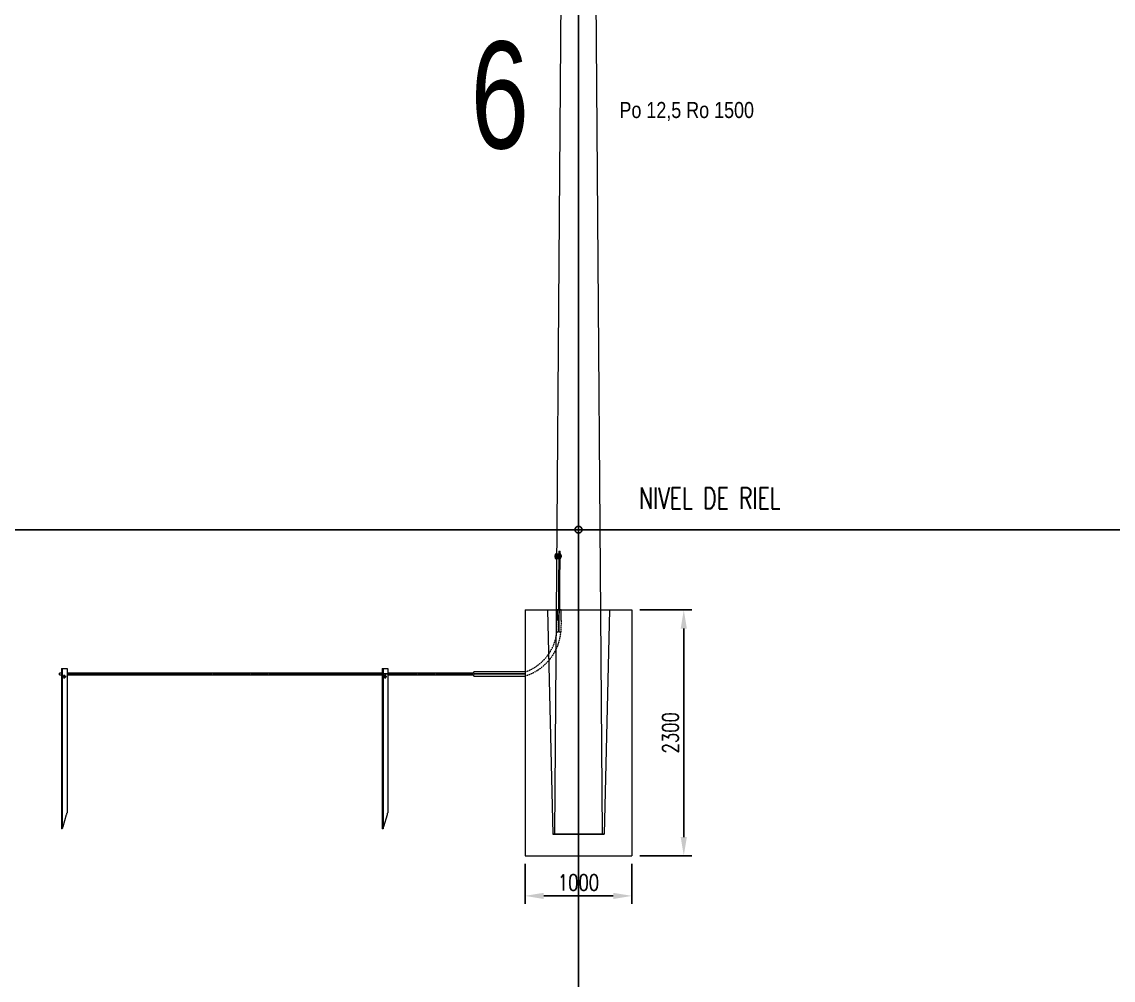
# Model space of a CAD drawing. Header units: millimetres. Extents: x 1587714 to 3094800, y -694377 to -413614.
# Drawn here: x 2300017 to 2310225, y -562961 to -553993 of the extents above; entities that cross this region are included whole.
import ezdxf

# ---------------------------------------------------------------- set-up
doc = ezdxf.new("R2010")
doc.units = ezdxf.units.MM
doc.linetypes.add('CENTER2', pattern=[28.575, 19.05, -3.175, 3.175, -3.175])
doc.linetypes.add('DASHED', pattern=[19.05, 12.7, -6.35])
for name, color, linetype in [('0_EJES', 1, 'CENTER2'), ('M0_EQUIPOS', 7, 'Continuous'), ('M_DIM', 1, 'Continuous'), ('Textos catenaria', 7, 'Continuous')]:
    doc.layers.add(name, color=color, linetype=linetype)
doc.styles.add('ARIAL', font='arial.ttf', dxfattribs={"width": 0.8})
doc.styles.add('ROMANS', font='arial.ttf', dxfattribs={"width": 0.7})
doc.styles.add('SIMPLEX', font='simplex.shx', dxfattribs={"width": 0.75})
doc.dimstyles.new('MSF-DIM1-50', dxfattribs={"dimscale": 50, "dimtxt": 3, "dimasz": 3.5, "dimexe": 1.5, "dimexo": 1.5, "dimgap": 1, "dimtad": 1, "dimdec": 3, "dimdsep": 46, "dimtxsty": 'SIMPLEX', "dimcen": 1.5, "dimclrd": 251, "dimclre": 251, "dimclrt": 7, "dimaunit": 1, "dimadec": 3, "dimazin": 0, "dimtfac": 1, "dimtdec": 3, "dimtmove": 0, "dimatfit": 3, "dimfxl": 1, "dimtolj": 1, "dimtzin": 0, "dimarcsym": 0})

# ---------------------------------------------------------------- blocks, each defined once
blk = doc.blocks.new('*D197')
at = {"color": 251, "lineweight": -2}
for p, q in [((2814637, -561871), (2814637, -562247)), ((2815637, -561871), (2815637, -562247)), ((2814812, -562172), (2815462, -562172))]:
    blk.add_line(p, q, dxfattribs=at)
at = {"color": 251}
for points in [[(2814812, -562143), (2814812, -562201), (2814637, -562172)], [(2815462, -562143), (2815462, -562201), (2815637, -562172)]]:
    blk.add_solid(points, dxfattribs=at)
at = {"layer": 'Defpoints', "color": 0}
for p in [(2814637, -561796), (2815637, -561796), (2815637, -562172)]:
    blk.add_point(p, dxfattribs=at)
at = {"color": 7, "insert": (2815137, -562047), "char_height": 150, "attachment_point": 5, "style": 'SIMPLEX'}
blk.add_mtext('\\A1;1000', dxfattribs=at)
blk = doc.blocks.new('*D198')
at = {"color": 251, "lineweight": -2}
for p, q in [((2815712, -559496), (2816197, -559496)), ((2816122, -559671), (2816122, -561621)), ((2815712, -561796), (2816197, -561796))]:
    blk.add_line(p, q, dxfattribs=at)
at = {"color": 251}
for points in [[(2816093, -559671), (2816151, -559671), (2816122, -559496)], [(2816093, -561621), (2816151, -561621), (2816122, -561796)]]:
    blk.add_solid(points, dxfattribs=at)
at = {"layer": 'Defpoints', "color": 0}
for p in [(2815637, -559496), (2815637, -561796), (2816122, -561796)]:
    blk.add_point(p, dxfattribs=at)
at = {"color": 7, "insert": (2815997, -560646), "char_height": 150, "attachment_point": 5, "rotation": 90, "style": 'SIMPLEX'}
blk.add_mtext('\\A1;2300', dxfattribs=at)
blk = doc.blocks.new('poste ALINEACIÓN vista 1')
at = {"color": 7, "linetype": 'Continuous', "lineweight": 15}
for p, q in [((-149.6708, 6987.2607), (-223.5, -2850)), ((223.5, -2850), (149.6708, 6987.2607)), ((-500, -750), (500, -750)), ((-500, -750), (-500, -3050)), ((500, -750), (500, -3050)), ((-500, -3050), (500, -3050))]:
    blk.add_line(p, q, dxfattribs=at)
for p, q in [((-1450.8262, 0), (1312.7449, 0)), ((223.5, -2850), (-223.5, -2850))]:
    blk.add_line(p, q)
at = {"color": 8, "linetype": 'Continuous', "lineweight": 15}
for p, q in [((-290, -749.9999), (-240, -2849.9999)), ((290, -749.9999), (240, -2849.9999))]:
    blk.add_line(p, q, dxfattribs=at)
at = {"color": 8}
for p, q in [((-223.5, -2850), (-240, -2849.9999)), ((223.5, -2850), (240, -2849.9999))]:
    blk.add_line(p, q, dxfattribs=at)
blk.add_circle((0, 0), 32.4303)
at = {"layer": '0_EJES', "color": 8, "ltscale": 10}
blk.add_line((0, 9984.4857), (0, -3595.4447), dxfattribs=at)
at = {"layer": '0_EJES'}
for p, q in [((-183.2072, -954.8298), (-181.9292, -732.8857)), ((-4793.7464, -1375.0002), (-4825.9262, -1375.0002)), ((-4809.8363, -1358.9102), (-4809.8363, -1391.0901)), ((-4784.0363, -1350.0001), (-499.9891, -1350.0001)), ((-1793.7464, -1375.0002), (-1825.9262, -1375.0002)), ((-1809.8363, -1358.9102), (-1809.8363, -1391.0901))]:
    blk.add_line(p, q, dxfattribs=at)
at = {"layer": 'M0_EQUIPOS', "color": 110, "linetype": 'Continuous', "lineweight": 15}
for p, q in [((-184.2725, -200.0001), (-179.3646, -200.0001)), ((-184.2725, -200.0001), (-184.2725, -227.6227)), ((-179.3646, -200.0001), (-171.0889, -200.0001)), ((-171.0889, -227.9725), (-171.0889, -200.0001)), ((-184.5359, -292.4312), (-188.0102, -457.3016)), ((-175.2814, -457.5853), (-171.3874, -292.7149)), ((-188.2764, -482.6095), (-175.5764, -482.6095)), ((-188.2764, -482.6095), (-175.5764, -482.6095)), ((-188.2764, -482.6095), (-188.2764, -500.0002)), ((-188.2764, -482.6095), (-188.2764, -500.0002)), ((-181.9264, -500.0002), (-188.2764, -500.0002)), ((-175.5764, -500.0002), (-188.2764, -500.0002)), ((-188.2764, -500.0002), (-188.2764, -750.0002)), ((-175.5764, -500.0002), (-181.9264, -500.0002)), ((-175.5764, -500.0002), (-175.5764, -482.6095)), ((-175.5764, -500.0002), (-175.5764, -482.6095)), ((-175.5764, -750.0002), (-175.5764, -500.0002)), ((-181.9264, -750.0002), (-200.9264, -750.0002)), ((-200.9264, -750.0002), (-200.9264, -850.0001)), ((-162.9264, -750.0002), (-181.9264, -750.0002)), ((-162.9264, -850.0001), (-162.9264, -750.0002)), ((-4834.8363, -1300.0002), (-4834.8363, -2650.0003)), ((-4834.8363, -1300.0002), (-4832.4863, -1300.0002)), ((-4832.4863, -1300.0002), (-4828.4863, -1300.0002)), ((-4828.4863, -1300.0002), (-4821.4862, -1300.0002)), ((-4828.4863, -1300.0002), (-4828.4863, -2663.4986)), ((-4821.4862, -1300.0002), (-4788.0362, -1300.0002)), ((-4788.0362, -1300.0002), (-4784.0363, -1300.0002)), ((-4784.0363, -1300.0002), (-4784.0363, -2650.0003)), ((-1834.8363, -1300.0002), (-1834.8363, -2650.0003)), ((-1834.8363, -1300.0002), (-1832.4863, -1300.0002)), ((-1832.4863, -1300.0002), (-1828.4863, -1300.0002)), ((-1828.4863, -1300.0002), (-1821.4862, -1300.0002)), ((-1828.4863, -1300.0002), (-1828.4863, -2663.4986)), ((-1821.4862, -1300.0002), (-1788.0362, -1300.0002)), ((-1788.0362, -1300.0002), (-1784.0363, -1300.0002)), ((-1784.0363, -1300.0002), (-1784.0363, -2650.0003)), ((-4853.8363, -1350.0001), (-4853.8363, -1343.6501)), ((-4834.8363, -1343.6501), (-4853.8363, -1343.6501)), ((-4853.8363, -1356.3502), (-4853.8363, -1350.0001)), ((-4853.8363, -1356.3502), (-4834.8363, -1356.3502)), ((-1834.8363, -1343.6501), (-4784.0363, -1343.6501)), ((-4784.0363, -1356.3502), (-1834.8363, -1356.3502)), ((-1453.8363, -1343.6501), (-1784.0363, -1343.6501)), ((-1784.0363, -1356.3502), (-1453.8363, -1356.3502)), ((-1378.8363, -1343.6501), (-1453.8363, -1343.6501)), ((-1453.8363, -1356.3502), (-1378.8363, -1356.3502)), ((-1178.8363, -1343.6501), (-1378.8363, -1343.6501)), ((-1378.8363, -1356.3502), (-1178.8363, -1356.3502)), ((-978.8363, -1343.6501), (-1178.8363, -1343.6501)), ((-1178.8363, -1356.3502), (-978.8363, -1356.3502)), ((-978.8363, -1343.6501), (-978.8363, -1331.0001)), ((-500, -1331.0001), (-978.8363, -1331.0001)), ((-978.8363, -1369.0002), (-978.8363, -1356.3502)), ((-978.8363, -1369.0002), (-500, -1369.0002)), ((-4834.8363, -2650.0003), (-4834.8363, -2800.0004)), ((-4832.4863, -2650.0003), (-4834.8363, -2650.0003)), ((-1834.8363, -2650.0003), (-1834.8363, -2800.0004)), ((-1832.4863, -2650.0003), (-1834.8363, -2650.0003)), ((-4828.4863, -2663.4986), (-4828.4863, -2776.3784)), ((-4821.4862, -2776.3784), (-4788.0362, -2663.4986)), ((-1828.4863, -2663.4986), (-1828.4863, -2776.3784)), ((-1821.4862, -2776.3784), (-1788.0362, -2663.4986)), ((-4828.4863, -2800.0004), (-4834.8363, -2800.0004)), ((-4826.436, -2793.0815), (-4828.4863, -2800.0004)), ((-1828.4863, -2800.0004), (-1834.8363, -2800.0004)), ((-1826.436, -2793.0815), (-1828.4863, -2800.0004))]:
    blk.add_line(p, q, dxfattribs=at)
at = {"layer": 'M0_EQUIPOS', "color": 1, "linetype": 'Continuous', "lineweight": 15}
for p, q in [((-220.1351, -251.2471), (-219.6727, -252.0196)), ((-219.4075, -242.3782), (-219.9117, -243.1241)), ((-218.7759, -253.0874), (-218.7832, -267.8013)), ((-218.7644, -229.8339), (-218.7702, -241.6218)), ((-218.1265, -267.8184), (-218.1265, -267.8492)), ((-218.019, -253.51), (-217.9866, -253.5835)), ((-217.5905, -240.816), (-217.6744, -240.9811)), ((-217.4628, -253.6084), (-214.1111, -253.7006)), ((-217.3366, -268.0526), (-217.2458, -268.0508)), ((-213.762, -241.0054), (-217.1136, -240.9132)), ((-216.8159, -253.6262), (-214.1111, -253.7006)), ((-216.6798, -268.1046), (-211.0179, -267.9831)), ((-213.762, -241.0054), (-216.4667, -240.931)), ((-215.23, -257.1065), (-215.8787, -257.0886)), ((-207.8203, -257.3151), (-215.2268, -257.1114)), ((-211.0179, -267.9831), (-211.0179, -267.7151)), ((-202.4691, -256.9133), (-209.8756, -256.7096)), ((-202.4597, -237.8796), (-209.8661, -237.676)), ((-209.2921, -267.2761), (-209.2871, -257.2747)), ((-209.2773, -237.6904), (-209.2732, -229.3088)), ((-201.8177, -237.8925), (-209.2242, -237.6888)), ((-201.8173, -256.9256), (-209.2237, -256.7218)), ((-208.6353, -267.3089), (-208.6353, -267.2933)), ((-207.2887, -267.2149), (-207.2852, -260.2373)), ((-191.9564, -266.2465), (-207.2887, -267.2149)), ((-207.2731, -235.8391), (-207.2698, -229.2475)), ((-191.9375, -228.2792), (-207.2698, -229.2475)), ((-199.4629, -247.2069), (-206.8693, -247.0032)), ((-198.9707, -266.7482), (-206.6319, -267.2454)), ((-206.6319, -267.2454), (-206.6319, -267.232)), ((-198.816, -247.2142), (-206.2224, -247.0104)), ((-206.1505, -268.3602), (-206.1501, -267.5564)), ((-205.8093, -268.0975), (-206.1505, -268.3602)), ((-206.1505, -268.3602), (-205.4937, -268.3614)), ((-205.8093, -268.0975), (-205.8091, -267.5507)), ((-205.1525, -268.1443), (-205.4937, -268.4123)), ((-205.4937, -268.4123), (-205.4937, -268.3614)), ((-205.1525, -268.1443), (-205.1525, -268.1147)), ((-204.7052, -258.6474), (-202.0448, -258.7206)), ((-201.438, -236.6563), (-204.0984, -236.5832)), ((-204.0583, -258.6652), (-202.0448, -258.7206)), ((-201.438, -236.6563), (-203.4515, -236.601)), ((-202.1779, -263.5574), (-200.0496, -263.6161)), ((-201.8173, -256.9256), (-202.148, -256.9815)), ((-201.8177, -237.8925), (-201.092, -238.9965)), ((-201.8173, -256.9256), (-201.0948, -255.8681)), ((-201.0941, -263.5671), (-201.531, -263.5753)), ((-201.531, -263.5753), (-200.0496, -263.6161)), ((-201.3112, -267.3918), (-185.9789, -266.3966)), ((-199.1767, -231.878), (-201.305, -231.8195)), ((-199.1767, -231.878), (-200.6581, -231.8372)), ((-200.4931, -254.0024), (-199.9866, -254.83)), ((-200.3389, -241.4139), (-200.3518, -241.3848)), ((-200.0751, -252.6498), (-199.4, -253.4353)), ((-199.621, -263.6083), (-200.0496, -263.6161)), ((-200.0075, -253.9863), (-199.6327, -253.1646)), ((-199.9866, -254.83), (-197.3263, -254.9032)), ((-199.941, -253.8529), (-199.3358, -254.8399)), ((-199.4, -253.4353), (-196.7396, -253.5085)), ((-199.3358, -254.8399), (-197.3224, -254.8952)), ((-198.7499, -253.4442), (-196.7364, -253.4996)), ((-198.5611, -267.2132), (-198.5614, -267.725)), ((-197.9046, -267.7421), (-197.9046, -267.7607)), ((-184.2725, -266.6994), (-196.9405, -267.4994)), ((-196.9405, -267.4994), (-196.9403, -267.1081)), ((-188.6225, -267.0327), (-196.2837, -267.5299)), ((-196.2837, -267.5299), (-196.2837, -267.5166)), ((-194.2969, -266.8767), (-186.6357, -266.3928)), ((-191.9564, -266.2465), (-191.9506, -254.655)), ((-191.9433, -239.8706), (-191.9375, -228.2792)), ((-191.5271, -267.7794), (-191.5271, -267.7417)), ((-191.4741, -228.1104), (-191.4929, -266.0777)), ((-191.4265, -267.8486), (-191.4265, -267.7201)), ((-190.963, -267.6763), (-184.2725, -267.2421)), ((-185.0902, -266.1165), (-185.0902, -266.0969)), ((-185.0148, -266.1674), (-185.0148, -266.1488)), ((-184.4334, -266.1141), (-184.4334, -266.0416)), ((-184.358, -266.1659), (-184.358, -266.0215)), ((-184.2725, -266.0054), (-184.2725, -267.3909)), ((-184.2725, -267.3909), (-179.3646, -267.3909)), ((-179.3646, -267.3909), (-171.0889, -267.3909)), ((-177.7668, -265.7947), (-177.4257, -265.532)), ((-177.7504, -265.7821), (-177.11, -265.7823)), ((-177.4257, -265.532), (-177.4068, -227.5647)), ((-176.7689, -265.5143), (-177.4257, -265.5135)), ((-177.11, -265.7823), (-176.7689, -265.5143)), ((-176.7689, -265.5143), (-176.7698, -227.5482)), ((-171.9015, -265.956), (-171.8826, -227.9887)), ((-166.2396, -265.8397), (-171.9015, -265.956)), ((-166.2207, -227.8723), (-171.8826, -227.9887)), ((-171.0889, -267.3909), (-171.0889, -266.1561)), ((-165.5837, -227.8559), (-169.1999, -227.9336)), ((-166.2396, -265.8397), (-166.2207, -227.8723)), ((-165.9292, -227.8979), (-166.2207, -227.8723)), ((-165.5828, -265.8219), (-165.9555, -265.83)), ((-165.5828, -265.8219), (-165.5837, -227.8559)), ((-164.7929, -266.091), (-164.7929, -266.0602)), ((-164.1361, -266.0774), (-164.1371, -228.1114))]:
    blk.add_line(p, q, dxfattribs=at)
at = {"layer": 'M0_EQUIPOS', "color": 1, "linetype": 'DASHED', "lineweight": 15}
for p, q in [((-202.3044, -954.5965), (-201.0265, -850.0001)), ((-162.9265, -850.0001), (-164.2096, -955.017)), ((-202.3071, -954.5812), (-164.2099, -955.0409))]:
    blk.add_line(p, q, dxfattribs=at)
at = {"layer": 'M0_EQUIPOS', "color": 1, "linetype": 'Continuous', "lineweight": 15, "flags": 128}
for points in [[(-215.2101, -246.7661), (-215.3495, -245.4031), (-215.678, -244.1654), (-216.1734, -243.137), (-216.8019, -242.388), (-217.5206, -241.9696), (-218.2806, -241.9101), (-219.03, -242.2137), (-219.7179, -242.8598), (-220.2972, -243.8042), (-220.7286, -244.9826), (-220.9827, -246.3146), (-221.0421, -247.7096), (-220.9027, -249.0724), (-220.5742, -250.3103), (-220.0788, -251.3387), (-219.4503, -252.0877), (-218.7316, -252.5061), (-217.9716, -252.5656), (-217.2222, -252.2619), (-216.5343, -251.6159), (-215.955, -250.6715), (-215.5236, -249.4931), (-215.2695, -248.1611), (-215.2101, -246.7661)], [(-213.8272, -246.7009), (-213.8839, -248.2304), (-214.1384, -249.7037), (-214.576, -251.035), (-215.1712, -252.1469), (-215.8895, -252.975), (-216.689, -253.4709), (-217.5233, -253.6058), (-218.344, -253.372), (-219.1034, -252.7832), (-219.6727, -252.0196)], [(-219.4075, -242.3782), (-219.4052, -242.3748), (-218.6869, -241.5468), (-217.8874, -241.0509), (-217.053, -240.9159), (-216.2323, -241.1496), (-215.473, -241.7385), (-214.8192, -242.6485), (-214.3088, -243.8264), (-213.9716, -245.2038), (-213.8272, -246.7009)], [(-209.2921, -267.2761), (-211.4551, -267.311), (-213.4348, -267.3609), (-215.1708, -267.4244), (-216.6102, -267.4997), (-217.7093, -267.5843), (-218.4344, -267.6757), (-218.7635, -267.7712), (-218.6867, -267.8678), (-218.2061, -267.9626), (-217.3366, -268.0526)], [(-208.6353, -267.3089), (-210.7984, -267.3455), (-212.7781, -267.3975), (-214.514, -267.4632), (-215.9535, -267.5407), (-217.0525, -267.6275), (-217.7776, -267.7212), (-218.1067, -267.8185), (-218.0299, -267.917), (-217.5494, -268.0133), (-216.6798, -268.1046)], [(-213.9413, -256.8699), (-214.6198, -256.8313), (-215.2867, -256.6305), (-215.9304, -256.2711), (-216.54, -255.759), (-217.1051, -255.1031), (-217.616, -254.3146), (-218.0275, -253.4907)], [(-213.1805, -246.7127), (-213.2364, -248.2422), (-213.4901, -249.7159), (-213.927, -251.0479), (-214.5217, -252.1609), (-215.2395, -252.9901), (-216.0388, -253.4873), (-216.8159, -253.6262)], [(-216.4667, -240.931), (-216.4094, -240.9335), (-215.5886, -241.1659), (-214.8289, -241.7533), (-214.1746, -242.662), (-213.6636, -243.839), (-213.3257, -245.2159), (-213.1805, -246.7127)], [(-214.1111, -253.7006), (-213.6608, -253.6593), (-212.842, -253.3017), (-212.0868, -252.5984), (-211.4391, -251.5902), (-210.9366, -250.3358)], [(-209.4366, -251.8271), (-209.8149, -252.886), (-210.2638, -253.8503), (-210.7755, -254.7034), (-211.3412, -255.4307), (-211.9514, -256.0198), (-212.5956, -256.4606), (-213.2627, -256.7456), (-213.9413, -256.8699)], [(-213.9318, -237.8362), (-213.2533, -237.8748), (-212.5864, -238.0756), (-211.9427, -238.435), (-211.333, -238.9471), (-210.768, -239.603), (-210.2571, -240.3915), (-209.8092, -241.2991), (-209.4319, -242.3103)], [(-210.9366, -250.3358), (-210.6084, -248.908), (-210.4736, -247.3898), (-210.5401, -245.8695), (-210.804, -244.4354), (-211.2499, -243.171), (-211.8519, -242.1494), (-212.5751, -241.4304), (-213.3775, -241.0556), (-213.762, -241.0054)], [(-211.0179, -267.9831), (-211.5564, -267.9226), (-211.7726, -267.8588), (-211.6564, -267.7946), (-211.2133, -267.7328), (-210.4643, -267.6766), (-209.445, -267.6286), (-208.2038, -267.5911), (-206.7998, -267.5657)], [(-201.7493, -263.5498), (-203.0406, -263.4542), (-204.3029, -263.0064), (-205.508, -262.2164), (-206.6289, -261.1019), (-207.6407, -259.6879), (-208.5206, -258.0057), (-208.8246, -257.2827)], [(-208.2866, -237.7194), (-207.6291, -236.4335), (-206.6159, -234.8915), (-205.4938, -233.6353), (-204.2878, -232.6931), (-203.025, -232.0858), (-201.7335, -231.8271), (-200.4422, -231.9227), (-199.1799, -232.3705), (-197.9749, -233.1605), (-196.8539, -234.275), (-195.8422, -235.689), (-194.9622, -237.3713), (-194.2337, -239.2839), (-193.6728, -241.3842), (-193.2922, -243.6255), (-193.1004, -245.9575), (-193.1016, -248.3281), (-193.2957, -250.6845), (-193.6786, -252.9739), (-194.2415, -255.1453), (-194.972, -257.15), (-195.8537, -258.9434), (-196.8669, -260.4855), (-197.9891, -261.7416), (-199.195, -262.6838), (-200.4578, -263.2911), (-201.7493, -263.5498), (-201.7493, -263.5498)], [(-207.2839, -257.4845), (-206.9598, -257.764), (-205.9411, -258.3754), (-204.8725, -258.6386), (-203.7887, -258.5448), (-202.7248, -258.0971), (-201.7151, -257.3101), (-200.7924, -256.2092), (-199.9866, -254.83)], [(-199.4, -253.4353), (-198.8794, -251.6613), (-198.5377, -249.7563), (-198.3858, -247.782), (-198.4287, -245.8023), (-198.665, -243.8812), (-199.087, -242.0811), (-199.6811, -240.4601), (-200.428, -239.0709), (-201.3036, -237.9583), (-202.2795, -237.1583), (-203.3242, -236.6968), (-204.4037, -236.5889), (-205.4831, -236.8381), (-206.5276, -237.436), (-206.9148, -237.7571)], [(-198.486, -267.7758), (-198.4652, -267.8391), (-198.7755, -267.9008), (-199.4022, -267.9583), (-200.3154, -268.0084), (-201.4719, -268.0492), (-202.8167, -268.0784), (-204.2857, -268.0948), (-205.8093, -268.0975)], [(-205.4937, -268.4123), (-203.1652, -268.409), (-200.8858, -268.3885), (-198.7248, -268.3517), (-196.7482, -268.2994), (-195.0161, -268.2336), (-193.5813, -268.156), (-192.4874, -268.069), (-191.7678, -267.9753), (-191.4444, -267.8778), (-191.5271, -267.7794)], [(-197.8292, -267.8125), (-197.8084, -267.877), (-198.1187, -267.9401), (-198.7454, -267.9989), (-199.6587, -268.0506), (-200.8151, -268.0927), (-202.1599, -268.1232), (-203.6289, -268.1408), (-205.1525, -268.1443)], [(-198.7499, -253.4442), (-198.2302, -251.6693), (-197.8895, -249.7638), (-197.7386, -247.7892), (-197.7825, -245.8097), (-198.0198, -243.8892), (-198.4428, -242.0898), (-199.0378, -240.4699), (-199.7855, -239.0821), (-200.6617, -237.9709), (-201.638, -237.1727), (-202.6829, -236.7131), (-203.4515, -236.601)], [(-196.7396, -253.5085), (-196.2191, -251.7345), (-195.8773, -249.8295), (-195.7254, -247.8552), (-195.7683, -245.8755), (-196.0046, -243.9544), (-196.4266, -242.1543), (-197.0207, -240.5333), (-197.7677, -239.1441), (-198.6433, -238.0315), (-199.6192, -237.2315), (-200.6638, -236.77), (-201.438, -236.6563)], [(-200.6581, -231.8372), (-199.8035, -231.9388), (-198.5409, -232.3843), (-197.3354, -233.1722), (-196.2139, -234.2846), (-195.2013, -235.697), (-194.3205, -237.3775), (-193.5909, -239.2888), (-193.0289, -241.3882), (-192.6472, -243.6286), (-192.4541, -245.9602), (-192.4541, -248.3307), (-192.647, -250.6873), (-193.0287, -252.9773), (-193.5905, -255.1497), (-194.32, -257.1556), (-195.2008, -258.9506), (-196.2132, -260.4943), (-197.3347, -261.7523), (-198.5402, -262.6967), (-199.8027, -263.3061), (-201.0941, -263.5671)], [(-200.6544, -253.9685), (-200.2802, -253.1483), (-199.9018, -252.0894)], [(-199.8971, -242.5725), (-200.2744, -241.5614), (-200.3108, -241.4777)], [(-191.4863, -252.7213), (-191.5503, -253.0324), (-192.1132, -255.2038), (-192.8437, -257.2086), (-193.7254, -259.0019), (-194.7387, -260.544), (-195.8608, -261.8001), (-197.0667, -262.7424), (-198.3295, -263.3496), (-199.621, -263.6083)], [(-199.1767, -231.878), (-198.3139, -231.9813), (-197.0516, -232.429), (-195.8466, -233.219), (-194.7256, -234.3335), (-193.7139, -235.7476), (-192.8339, -237.4298), (-192.1053, -239.3424), (-191.5445, -241.4428), (-191.4808, -241.7458)], [(-196.9405, -267.4994), (-197.3855, -267.5304), (-197.763, -267.563), (-198.0701, -267.5968), (-198.3043, -267.6316), (-198.4639, -267.6673), (-198.5478, -267.7033), (-198.5551, -267.7396), (-198.486, -267.7758)], [(-196.2837, -267.5299), (-196.7287, -267.5619), (-197.1062, -267.5953), (-197.4133, -267.6298), (-197.6475, -267.6655), (-197.8071, -267.7018), (-197.891, -267.7387), (-197.8984, -267.7756), (-197.8292, -267.8125)], [(-191.3923, -266.1457), (-191.3671, -266.1588), (-191.3698, -266.1721), (-191.4004, -266.1853), (-191.4586, -266.1983), (-191.5441, -266.211), (-191.6562, -266.2233), (-191.794, -266.2352), (-191.9564, -266.2465)], [(-191.5271, -267.7794), (-191.5523, -267.766), (-191.5496, -267.7525), (-191.519, -267.739), (-191.4608, -267.7258), (-191.3753, -267.7128), (-191.2632, -267.7002), (-191.1254, -267.688), (-190.963, -267.6763)], [(-177.4257, -265.532), (-179.7542, -265.5341), (-182.0336, -265.553), (-184.1946, -265.588), (-186.1712, -265.6381), (-187.9033, -265.7019), (-189.3381, -265.7773), (-190.432, -265.8621), (-191.1516, -265.9535), (-191.475, -266.049), (-191.3923, -266.1457)], [(-177.4068, -227.5647), (-179.7353, -227.5668), (-182.0148, -227.5856), (-184.1757, -227.6207), (-186.1523, -227.6709), (-187.8844, -227.7345), (-189.3193, -227.81), (-190.4131, -227.8948), (-191.1327, -227.9862), (-191.4561, -228.0817), (-191.4741, -228.1104)], [(-186.6357, -266.3928), (-186.1906, -266.3618), (-185.8132, -266.3293), (-185.5061, -266.2954), (-185.2719, -266.2606), (-185.1122, -266.2251), (-185.0284, -266.189), (-185.021, -266.1527), (-185.0902, -266.1165)], [(-185.9789, -266.3966), (-185.5338, -266.3648), (-185.1564, -266.3314), (-184.8493, -266.2967), (-184.6151, -266.2611), (-184.4554, -266.2247), (-184.3716, -266.188), (-184.3642, -266.1509), (-184.4334, -266.1141)], [(-185.0902, -266.1165), (-185.111, -266.0532), (-184.8007, -265.9914), (-184.174, -265.9341), (-183.2607, -265.8838), (-182.1042, -265.8431), (-180.7595, -265.8139), (-179.2904, -265.7975), (-177.7668, -265.7947)], [(-184.4334, -266.1141), (-184.4542, -266.0496), (-184.1439, -265.9865), (-183.5172, -265.9276), (-182.6039, -265.876), (-181.4474, -265.8338), (-180.3548, -265.808)], [(-171.9015, -265.956), (-171.363, -266.0155), (-171.1467, -266.0783), (-171.1709, -266.1137)], [(-171.0889, -266.5727), (-169.4845, -266.5291), (-167.7485, -266.4634), (-166.3091, -266.3859), (-165.2101, -266.2991), (-164.485, -266.2055), (-164.1559, -266.108), (-164.2327, -266.0097), (-164.7132, -265.9133), (-165.5828, -265.8219)], [(-171.0889, -266.5578), (-170.1413, -266.5314), (-168.4053, -266.4679), (-166.9659, -266.3926), (-165.8669, -266.3079), (-165.1418, -266.2165), (-164.8127, -266.1211), (-164.8895, -266.0244), (-165.37, -265.9297), (-166.2396, -265.8397)]]:
    blk.add_lwpolyline(points, dxfattribs=at)
at = {"layer": 'M0_EQUIPOS', "color": 110, "linetype": 'Continuous', "lineweight": 15, "flags": 128}
for points in [[(-179.6396, -292.0322), (-178.7627, -292.036), (-177.2337, -292.0668), (-175.7338, -292.1264), (-174.3502, -292.2116), (-173.1634, -292.3174), (-172.2424, -292.4374), (-171.6405, -292.565), (-171.3929, -292.6925), (-171.3874, -292.7149)], [(-188.0102, -457.3015), (-187.8412, -457.1877), (-187.3134, -457.082), (-186.4572, -456.9969), (-185.3222, -456.9372), (-183.9745, -456.9064), (-182.4924, -456.9064), (-180.962, -456.9372), (-179.4723, -456.9969), (-178.1098, -457.082), (-176.9537, -457.1877), (-176.0712, -457.3079), (-175.5136, -457.4353), (-175.3134, -457.5629), (-175.313, -457.5691)], [(-187.9778, -457.2853), (-187.8513, -457.1877), (-187.3687, -457.082), (-186.5526, -456.9969), (-185.4503, -456.9372), (-184.126, -456.9064), (-182.6567, -456.9064), (-181.1276, -456.9372), (-179.6277, -456.9969), (-178.2442, -457.082), (-177.0574, -457.1877), (-176.1363, -457.3079), (-175.5345, -457.4353), (-175.2869, -457.5629), (-175.2814, -457.5854)], [(-4788.0362, -2663.4986), (-4787.3417, -2661.1545), (-4786.6682, -2658.8819), (-4786.0363, -2656.7495), (-4785.4651, -2654.8221), (-4784.9721, -2653.1584), (-4784.5722, -2651.8085), (-4784.2776, -2650.8143), (-4784.0971, -2650.2053), (-4784.0363, -2650.0003)], [(-1788.0362, -2663.4986), (-1787.3417, -2661.1545), (-1786.6682, -2658.8819), (-1786.0363, -2656.7495), (-1785.4651, -2654.8221), (-1784.9721, -2653.1584), (-1784.5722, -2651.8085), (-1784.2776, -2650.8143), (-1784.0971, -2650.2053), (-1784.0363, -2650.0003)], [(-4826.436, -2793.0815), (-4825.7476, -2790.7583), (-4824.9863, -2788.1891), (-4824.1651, -2785.4178), (-4823.298, -2782.4919), (-4822.4, -2779.4616), (-4821.4862, -2776.3784)], [(-1826.436, -2793.0815), (-1825.7476, -2790.7583), (-1824.9863, -2788.1891), (-1824.1651, -2785.4178), (-1823.298, -2782.4919), (-1822.4, -2779.4616), (-1821.4862, -2776.3784)]]:
    blk.add_lwpolyline(points, dxfattribs=at)
at = {"layer": 'M0_EQUIPOS', "color": 1, "linetype": 'Continuous', "lineweight": 15}
for centre, radius in [((-4809.8363, -1375.0002), 6.35), ((-4809.8363, -1375.0002), 5.35), ((-1809.8363, -1375.0002), 6.35), ((-1809.8363, -1375.0002), 5.35)]:
    blk.add_circle(centre, radius, dxfattribs=at)
for centre, radius, start, end in [((-211.5088, -274.9371), 45.683, 87.194908, 99.13861588), ((-212.9829, -242.7686), 5.0228, 100.89012976, 159.38115949), ((-225.2009, -247.0609), 16.4691, 343.17762944, 16.7654932), ((-209.6031, -224.3256), 42.9517, 270.41495003, 273.08881846), ((-209.5843, -186.3566), 42.9533, 270.41500093, 273.08876753), ((-208.9687, -225.1812), 42.129, 270.45348212, 273.17969082), ((-207.7079, -152.2196), 115.3497, 270.45106326, 273.17896172), ((-204.7841, -252.9415), 5.7695, 277.2264955, 340.78975738), ((-202.7674, -253.0026), 5.7635, 277.20184936, 340.74537067), ((-192.2202, -222.6728), 5.6135, 272.88603604, 277.63736057), ((-177.5535, -518.0225), 290.4753, 89.84542612, 91.15475498), ((-165.3514, -230.7643), 2.9176, 65.40421579, 94.56622304), ((-4809.8363, -1375.0002), 9.525, 120, 180), ((-4809.8363, -1375.0002), 9.525, 180, 240), ((-4809.8363, -1375.0002), 9.525, 60, 120), ((-4809.8363, -1375.0002), 9.525, 240, 300), ((-4809.8363, -1375.0002), 9.525, 0, 60), ((-4809.8363, -1375.0002), 9.525, 300, 0), ((-1809.8363, -1375.0002), 9.525, 120, 180), ((-1809.8363, -1375.0002), 9.525, 180, 240), ((-1809.8363, -1375.0002), 9.525, 60, 120), ((-1809.8363, -1375.0002), 9.525, 240, 300), ((-1809.8363, -1375.0002), 9.525, 0, 60), ((-1809.8363, -1375.0002), 9.525, 300, 0)]:
    blk.add_arc(centre, radius, start, end, dxfattribs=at)
at = {"layer": 'M0_EQUIPOS', "color": 110, "linetype": 'Continuous', "lineweight": 15}
blk.add_arc((-180.8656, -307.2299), 15.247, 85.3880822, 103.92928826, dxfattribs=at)
at = {"layer": 'M0_EQUIPOS', "color": 1, "linetype": 'DASHED', "lineweight": 15}
for centre, radius, start, end in [((-645.3794, -910.0956), 445.3041, 289.05478556, 354.26464986), ((-639.4136, -912.744), 477.0806, 286.99105181, 354.91648578)]:
    blk.add_arc(centre, radius, start, end, dxfattribs=at)
at = {"layer": 'M0_EQUIPOS', "color": 110, "linetype": 'Continuous', "lineweight": 15}
for centre, major_axis, start_param, end_param in [((-4832.4863, -2663.4985), (0, 13.4983), 4.7123889804, 6.2831853072), ((-1832.4863, -2663.4985), (0, 13.4983), 4.7123889804, 6.2831853072), ((-4821.4863, -2776.3781), (0, 23.622), 1.5707963268, 2.3561944902), ((-1821.4863, -2776.3781), (0, 23.622), 1.5707963268, 2.3561944902)]:
    blk.add_ellipse(centre, major_axis=major_axis, ratio=0.2963333333, start_param=start_param, end_param=end_param, dxfattribs=at)
at = {"layer": 'M0_EQUIPOS', "color": 1, "linetype": 'Continuous', "lineweight": 15}
for points, knots in [([(-215.8787, -257.0886), (-216.4097, -256.3576), (-217.2402, -255.2143), (-217.745, -253.9962), (-217.9271, -253.5569)], [0, 0, 0, 0, 0.6393282939, 1, 1, 1, 1]), ([(-217.5916, -240.8371), (-217.5747, -240.7973), (-217.2904, -240.1304), (-216.6746, -239.2023), (-216.0683, -238.3387), (-215.8692, -238.0551)], [0, 0, 0, 0, 0.0408100701, 0.6850224432, 1, 1, 1, 1]), ([(-213.9413, -256.8699), (-214.3209, -256.8975), (-215.0939, -256.9538), (-215.6113, -257.0299), (-215.8184, -257.0754), (-215.8787, -257.0886)], [0, 0, 0, 0, 0.4062927573, 0.8272697258, 1, 1, 1, 1]), ([(-215.8692, -238.0551), (-215.682, -238.0178), (-215.3008, -237.9419), (-214.4763, -237.8716), (-213.9459, -237.8371), (-213.9318, -237.8362)], [0, 0, 0, 0, 0.48433989885, 0.98632372235, 1, 1, 1, 1]), ([(-209.8756, -256.7096), (-210.6218, -256.7315), (-212.1414, -256.7762), (-213.3929, -256.8345), (-213.9271, -256.869), (-213.9413, -256.8699)], [0, 0, 0, 0, 0.4843407172, 0.9863268651, 1, 1, 1, 1]), ([(-213.9318, -237.8362), (-213.4712, -237.8108), (-212.5333, -237.7591), (-211.0613, -237.7094), (-210.1355, -237.6835), (-209.8661, -237.676)], [0, 0, 0, 0, 0.4062913317, 0.8272684194, 1, 1, 1, 1]), ([(-209.8756, -256.7096), (-209.9064, -256.2943), (-209.9794, -255.3118), (-209.9089, -253.6799), (-209.5954, -252.4499), (-209.4366, -251.8271)], [0, 0, 0, 0, 0.265466155, 0.6280785538, 1, 1, 1, 1]), ([(-209.8661, -237.676), (-209.9127, -238.3934), (-210.0074, -239.8544), (-209.7028, -241.4612), (-209.4389, -242.2883), (-209.4319, -242.3103)], [0, 0, 0, 0, 0.4843322109, 0.9863247819, 1, 1, 1, 1]), ([(-209.4366, -251.8271), (-209.401, -251.716), (-209.1684, -250.9889), (-208.5733, -249.6365), (-207.6832, -248.1489), (-207.0705, -247.2864), (-206.8693, -247.0032)], [0, 0, 0, 0, 0.0665371436, 0.435288809, 0.8145436492, 1, 1, 1, 1]), ([(-209.4319, -242.3103), (-209.1817, -242.9642), (-208.6722, -244.2956), (-207.6983, -245.8541), (-207.0562, -246.7442), (-206.8693, -247.0032)], [0, 0, 0, 0, 0.4062978676, 0.8272651835, 1, 1, 1, 1]), ([(-209.2242, -237.6888), (-209.2704, -238.4058), (-209.3644, -239.866), (-209.0586, -241.4718), (-208.7945, -242.2985), (-208.7875, -242.3204)], [0, 0, 0, 0, 0.4843375723, 0.9863176913, 1, 1, 1, 1]), ([(-209.2237, -256.7218), (-209.2548, -256.3064), (-209.3282, -255.3234), (-209.2586, -253.6907), (-208.9457, -252.46), (-208.7872, -251.8369)], [0, 0, 0, 0, 0.26545968284, 0.62807929294, 1, 1, 1, 1]), ([(-208.7875, -242.3204), (-208.5369, -242.9739), (-208.0267, -244.3045), (-207.0521, -245.8622), (-206.4094, -246.7517), (-206.2224, -247.0104)], [0, 0, 0, 0, 0.4062970012, 0.8272830054, 1, 1, 1, 1]), ([(-208.7872, -251.8369), (-208.7517, -251.7257), (-208.5194, -250.9983), (-207.9251, -249.6452), (-207.0357, -248.1568), (-206.4235, -247.2938), (-206.2224, -247.0104)], [0, 0, 0, 0, 0.0665284267, 0.4352818129, 0.8145393797, 1, 1, 1, 1]), ([(-204.4065, -257.1321), (-204.8671, -257.1576), (-205.805, -257.2093), (-207.277, -257.259), (-208.2028, -257.2848), (-208.4722, -257.2924)], [0, 0, 0, 0, 0.4062931534, 0.827270015, 1, 1, 1, 1]), ([(-206.6322, -257.2773), (-206.7586, -257.2821), (-207.1295, -257.296), (-207.5459, -257.3075), (-207.8203, -257.3151)], [0, 0, 0, 0, 0.3407828326, 1, 1, 1, 1]), ([(-202.4691, -256.9133), (-202.6563, -256.9506), (-203.0376, -257.0265), (-203.862, -257.0968), (-204.3924, -257.1312), (-204.4065, -257.1321)], [0, 0, 0, 0, 0.484339056, 0.9863258777, 1, 1, 1, 1]), ([(-202.4691, -256.9133), (-202.1838, -256.5067), (-201.5086, -255.5449), (-200.5756, -253.9367), (-200.1283, -252.7103), (-199.9018, -252.0894)], [0, 0, 0, 0, 0.2654555566, 0.6280709134, 1, 1, 1, 1]), ([(-202.4597, -237.8796), (-201.9472, -238.6124), (-200.9035, -240.1048), (-200.1719, -241.7235), (-199.9042, -242.5506), (-199.8971, -242.5725)], [0, 0, 0, 0, 0.4843394999, 0.9863262281, 1, 1, 1, 1]), ([(-200.0997, -254.1421), (-200.0629, -254.0787), (-199.8725, -253.7512), (-199.7568, -253.4065), (-199.6635, -253.1286)], [0, 0, 0, 0, 0.19356480925, 1, 1, 1, 1]), ([(-199.9018, -252.0894), (-199.8686, -251.9782), (-199.6507, -251.2508), (-199.4051, -249.8888), (-199.3664, -248.3776), (-199.439, -247.4963), (-199.4629, -247.2069)], [0, 0, 0, 0, 0.0665275981, 0.4352740393, 0.8145518629, 1, 1, 1, 1]), ([(-199.8971, -242.5725), (-199.7279, -243.2242), (-199.3833, -244.5511), (-199.364, -246.0834), (-199.4406, -246.9537), (-199.4629, -247.2069)], [0, 0, 0, 0, 0.4062936247, 0.8272695594, 1, 1, 1, 1]), ([(-198.7677, -246.1409), (-198.7625, -246.2451), (-198.7443, -246.6145), (-198.786, -246.9635), (-198.816, -247.2142)], [0, 0, 0, 0, 0.2819006458, 1, 1, 1, 1]), ([(-198.762, -248.3533), (-198.7585, -248.2641), (-198.7429, -247.8742), (-198.7842, -247.5015), (-198.816, -247.2142)], [0, 0, 0, 0, 0.228952596, 1, 1, 1, 1]), ([(-164.1363, -261.1704), (-163.8375, -260.8435), (-163.118, -260.0563), (-162.1221, -258.4218), (-161.182, -256.3742), (-160.4485, -254.0956), (-159.9533, -251.6605), (-159.7048, -249.1412), (-159.7221, -246.6084), (-159.991, -244.1333), (-160.5124, -241.7892), (-161.2548, -239.629), (-162.2064, -237.7418), (-163.1764, -236.2924), (-163.8662, -235.6491), (-164.1369, -235.3966)], [0, 0, 0, 0, 0.0574109443, 0.1382929648, 0.2193927446, 0.30049208, 0.3815519594, 0.4626102058, 0.5434498126, 0.6242915832, 0.7050629819, 0.7858343221, 0.8667695799, 0.9477076564, 1, 1, 1, 1]), ([(-4814.5988, -1366.7512), (-4814.7079, -1366.8142), (-4815.4214, -1367.2265), (-4816.7535, -1367.995), (-4818.2247, -1368.8447), (-4819.0804, -1369.3387), (-4819.3613, -1369.5009)], [0, 0, 0, 0, 0.0665508328, 0.4352839748, 0.8145579349, 1, 1, 1, 1]), ([(-4819.3613, -1375.0002), (-4819.3613, -1374.2305), (-4819.3613, -1372.6631), (-4819.3613, -1370.8407), (-4819.3613, -1369.8028), (-4819.3613, -1369.5009)], [0, 0, 0, 0, 0.4062761846, 0.8272778143, 1, 1, 1, 1]), ([(-4819.3613, -1380.4993), (-4819.3613, -1379.6443), (-4819.3613, -1377.903), (-4819.3613, -1376.0013), (-4819.3613, -1375.026), (-4819.3613, -1375.0002)], [0, 0, 0, 0, 0.4843399571, 0.9863441502, 1, 1, 1, 1]), ([(-4814.5988, -1383.249), (-4815.2654, -1382.8642), (-4816.6228, -1382.0806), (-4818.201, -1381.1694), (-4819.0998, -1380.6504), (-4819.3613, -1380.4993)], [0, 0, 0, 0, 0.4062697109, 0.8272626598, 1, 1, 1, 1]), ([(-4809.8363, -1364.0017), (-4810.2395, -1364.2345), (-4811.1935, -1364.7852), (-4812.7833, -1365.703), (-4813.9885, -1366.3988), (-4814.5988, -1366.7512)], [0, 0, 0, 0, 0.2654527722, 0.6280738807, 1, 1, 1, 1]), ([(-4809.8363, -1385.9987), (-4810.5767, -1385.5711), (-4812.0846, -1384.7002), (-4813.732, -1383.7501), (-4814.5764, -1383.262), (-4814.5988, -1383.249)], [0, 0, 0, 0, 0.4843394411, 0.986314375, 1, 1, 1, 1]), ([(-4809.8363, -1364.0017), (-4809.0956, -1364.429), (-4807.5873, -1365.299), (-4805.9419, -1366.2525), (-4805.0962, -1366.7383), (-4805.0737, -1366.7512)], [0, 0, 0, 0, 0.4843292743, 0.9863350794, 1, 1, 1, 1]), ([(-4805.0737, -1383.249), (-4805.1828, -1383.3121), (-4805.8963, -1383.7243), (-4807.2284, -1384.4928), (-4808.6997, -1385.3426), (-4809.5553, -1385.8365), (-4809.8363, -1385.9987)], [0, 0, 0, 0, 0.0665508328, 0.4352839748, 0.8145579349, 1, 1, 1, 1]), ([(-4805.0737, -1366.7512), (-4804.4071, -1367.1361), (-4803.0498, -1367.9198), (-4801.4717, -1368.8311), (-4800.5728, -1369.3499), (-4800.3113, -1369.5009)], [0, 0, 0, 0, 0.4062971158, 0.8272793614, 1, 1, 1, 1]), ([(-4800.3113, -1380.4993), (-4800.7145, -1380.7322), (-4801.6685, -1381.2831), (-4803.2583, -1382.2009), (-4804.4635, -1382.8967), (-4805.0737, -1383.249)], [0, 0, 0, 0, 0.26547181637, 0.62807462675, 1, 1, 1, 1]), ([(-4800.3113, -1369.5009), (-4800.3113, -1370.356), (-4800.3113, -1372.0973), (-4800.3113, -1373.999), (-4800.3113, -1374.9743), (-4800.3113, -1375.0002)], [0, 0, 0, 0, 0.4843602609, 0.9863026816, 1, 1, 1, 1]), ([(-4800.3113, -1375.0002), (-4800.3113, -1375.7699), (-4800.3113, -1377.3372), (-4800.3113, -1379.1595), (-4800.3113, -1380.1974), (-4800.3113, -1380.4993)], [0, 0, 0, 0, 0.4062925646, 0.8272708506, 1, 1, 1, 1]), ([(-1814.5988, -1366.7512), (-1814.7079, -1366.8142), (-1815.4214, -1367.2265), (-1816.7535, -1367.995), (-1818.2247, -1368.8447), (-1819.0804, -1369.3387), (-1819.3613, -1369.5009)], [0, 0, 0, 0, 0.0665508328, 0.4352839748, 0.8145579349, 1, 1, 1, 1]), ([(-1819.3613, -1375.0002), (-1819.3613, -1374.2305), (-1819.3613, -1372.6631), (-1819.3613, -1370.8407), (-1819.3613, -1369.8028), (-1819.3613, -1369.5009)], [0, 0, 0, 0, 0.4062761846, 0.8272778143, 1, 1, 1, 1]), ([(-1819.3613, -1380.4993), (-1819.3613, -1379.6443), (-1819.3613, -1377.903), (-1819.3613, -1376.0013), (-1819.3613, -1375.026), (-1819.3613, -1375.0002)], [0, 0, 0, 0, 0.4843399571, 0.9863441502, 1, 1, 1, 1]), ([(-1814.5988, -1383.249), (-1815.2654, -1382.8642), (-1816.6228, -1382.0806), (-1818.201, -1381.1694), (-1819.0998, -1380.6504), (-1819.3613, -1380.4993)], [0, 0, 0, 0, 0.4062697109, 0.8272626598, 1, 1, 1, 1]), ([(-1809.8363, -1364.0017), (-1810.2395, -1364.2345), (-1811.1935, -1364.7852), (-1812.7833, -1365.703), (-1813.9885, -1366.3988), (-1814.5988, -1366.7512)], [0, 0, 0, 0, 0.2654527722, 0.6280738807, 1, 1, 1, 1]), ([(-1809.8363, -1385.9987), (-1810.5767, -1385.5711), (-1812.0846, -1384.7002), (-1813.732, -1383.7501), (-1814.5764, -1383.262), (-1814.5988, -1383.249)], [0, 0, 0, 0, 0.4843394411, 0.986314375, 1, 1, 1, 1]), ([(-1809.8363, -1364.0017), (-1809.0956, -1364.429), (-1807.5873, -1365.299), (-1805.9419, -1366.2525), (-1805.0962, -1366.7383), (-1805.0737, -1366.7512)], [0, 0, 0, 0, 0.4843292743, 0.9863350794, 1, 1, 1, 1]), ([(-1805.0737, -1383.249), (-1805.1828, -1383.3121), (-1805.8963, -1383.7243), (-1807.2284, -1384.4928), (-1808.6997, -1385.3426), (-1809.5553, -1385.8365), (-1809.8363, -1385.9987)], [0, 0, 0, 0, 0.0665508328, 0.4352839748, 0.8145579349, 1, 1, 1, 1]), ([(-1805.0737, -1366.7512), (-1804.4071, -1367.1361), (-1803.0498, -1367.9198), (-1801.4717, -1368.8311), (-1800.5728, -1369.3499), (-1800.3113, -1369.5009)], [0, 0, 0, 0, 0.4062971158, 0.8272793614, 1, 1, 1, 1]), ([(-1800.3113, -1380.4993), (-1800.7145, -1380.7322), (-1801.6685, -1381.2831), (-1803.2583, -1382.2009), (-1804.4635, -1382.8967), (-1805.0737, -1383.249)], [0, 0, 0, 0, 0.26547181637, 0.62807462675, 1, 1, 1, 1]), ([(-1800.3113, -1369.5009), (-1800.3113, -1370.356), (-1800.3113, -1372.0973), (-1800.3113, -1373.999), (-1800.3113, -1374.9743), (-1800.3113, -1375.0002)], [0, 0, 0, 0, 0.4843602609, 0.9863026816, 1, 1, 1, 1]), ([(-1800.3113, -1375.0002), (-1800.3113, -1375.7699), (-1800.3113, -1377.3372), (-1800.3113, -1379.1595), (-1800.3113, -1380.1974), (-1800.3113, -1380.4993)], [0, 0, 0, 0, 0.4062925646, 0.8272708506, 1, 1, 1, 1])]:
    blk.add_open_spline(points, degree=3, knots=knots, dxfattribs=at)
at = {"layer": 'M0_EQUIPOS', "color": 110, "linetype": 'Continuous', "lineweight": 15}
for points, knots in [([(-184.2725, -267.3909), (-184.2747, -269.0895), (-184.281, -274.0161), (-184.3505, -281.9979), (-184.4572, -288.643), (-184.5282, -292.0609), (-184.5359, -292.4312)], [0, 0, 0, 0, 0.2032594908, 0.5895609844, 0.9555347644, 1, 1, 1, 1]), ([(-171.3874, -292.7149), (-171.3495, -291.0025), (-171.2394, -286.0366), (-171.1278, -277.9717), (-171.0903, -271.2389), (-171.089, -267.7691), (-171.0889, -267.3909)], [0, 0, 0, 0, 0.20325883915, 0.58941667806, 0.95525522637, 1, 1, 1, 1]), ([(-188.0102, -457.3016), (-188.044, -459.013), (-188.1422, -463.9759), (-188.2417, -472.036), (-188.2752, -478.7646), (-188.2763, -482.232), (-188.2764, -482.6095)], [0, 0, 0, 0, 0.2032610423, 0.5894383501, 0.9553021066, 1, 1, 1, 1]), ([(-175.5764, -482.6095), (-175.5739, -480.912), (-175.5668, -475.9883), (-175.4891, -468.0112), (-175.3695, -461.3704), (-175.29, -457.9549), (-175.2814, -457.5853)], [0, 0, 0, 0, 0.20326149436, 0.58958742657, 0.9555871631, 1, 1, 1, 1])]:
    blk.add_open_spline(points, degree=3, knots=knots, dxfattribs=at)
at = {"layer": 'M_DIM', "color": 7, "style": 'ARIAL', "width": 0.8}
blk.add_text('Po 12,5 Ro 1500', height=150, dxfattribs=at).set_placement((383.5846, 3852.1607))
at = {"layer": 'Textos catenaria', "style": 'SIMPLEX', "width": 0.7}
blk.add_text('NIVEL DE RIEL', height=200, dxfattribs=at).set_placement((564.8794, 195.0379))
dim = blk.add_linear_dim(base=(984.6311, -3050), p1=(500, -750), p2=(500, -3050), angle=90, dimstyle='MSF-DIM1-50')
dim.commit()
dim.dimension.update_dxf_attribs({"geometry": '*D198', "text_midpoint": (859.6311, -1900), "insert": (-2815137.0928, 558745.6049)})
dim = blk.add_linear_dim(base=(500, -3426.202), p1=(-500, -3050), p2=(500, -3050), dimstyle='MSF-DIM1-50')
dim.commit()
dim.dimension.update_dxf_attribs({"geometry": '*D197', "text_midpoint": (0, -3301.202), "insert": (-2815137.0928, 558745.6049)})

msp = doc.modelspace()

# ---------------------------------------------------------------- linework, layer by layer
at = {"color": 8}
msp.add_line((2305223.6601, -580132.3413), (2305223.6601, -529054.325), dxfattribs=at)
msp.add_line((2057387.7201, -558745.6049), (2745194.0928, -558745.6049))

# ---------------------------------------------------------------- block references
msp.add_blockref('poste ALINEACIÓN vista 1', (2305223.6601, -558745.6049))

# ---------------------------------------------------------------- texts
at = {"layer": 'Textos catenaria', "style": 'ROMANS', "width": 0.7}
msp.add_text('6', height=1000, dxfattribs=at).set_placement((2304215.7671, -555177.7077))

doc.saveas('drawing.dxf')
